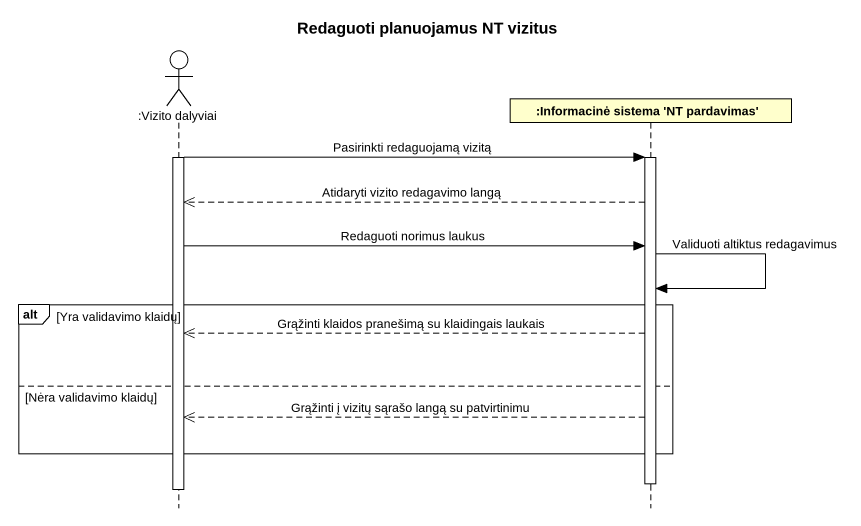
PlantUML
@startuml
title Redaguoti planuojamus NT vizitus
hide footbox
actor ":Vizito dalyviai" as Vizito_dalyviai
participant ":Informacinė sistema 'NT pardavimas'" as Informacinė_sistema_NT

activate Vizito_dalyviai
Vizito_dalyviai -> Informacinė_sistema_NT : Pasirinkti redaguojamą vizitą
activate Informacinė_sistema_NT
Informacinė_sistema_NT -->> Vizito_dalyviai : Atidaryti vizito redagavimo langą
Vizito_dalyviai -> Informacinė_sistema_NT : Redaguoti norimus laukus
Informacinė_sistema_NT -> Informacinė_sistema_NT : Validuoti altiktus redagavimus
alt Yra validavimo klaidų
  Informacinė_sistema_NT -->> Vizito_dalyviai : Grąžinti klaidos pranešimą su klaidingais laukais
else Nėra validavimo klaidų
  Informacinė_sistema_NT -->> Vizito_dalyviai : Grąžinti į vizitų sąrašo langą su patvirtinimu
end
deactivate Informacinė_sistema_NT
deactivate Vizito_dalyviai
@enduml
